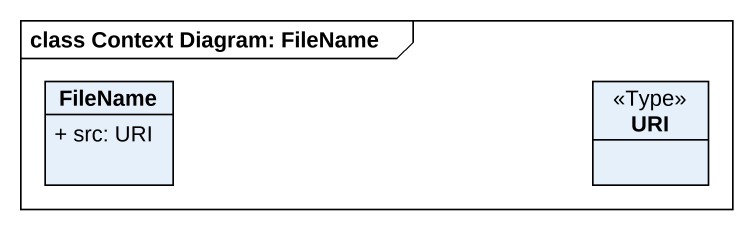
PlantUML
@startuml
mainframe class Context Diagram: FileName
hide circle
hide empty members
skinparam classAttributeIconSize 0
class FileName {
  + src: URI
}
class URI <<Type>>
@enduml
